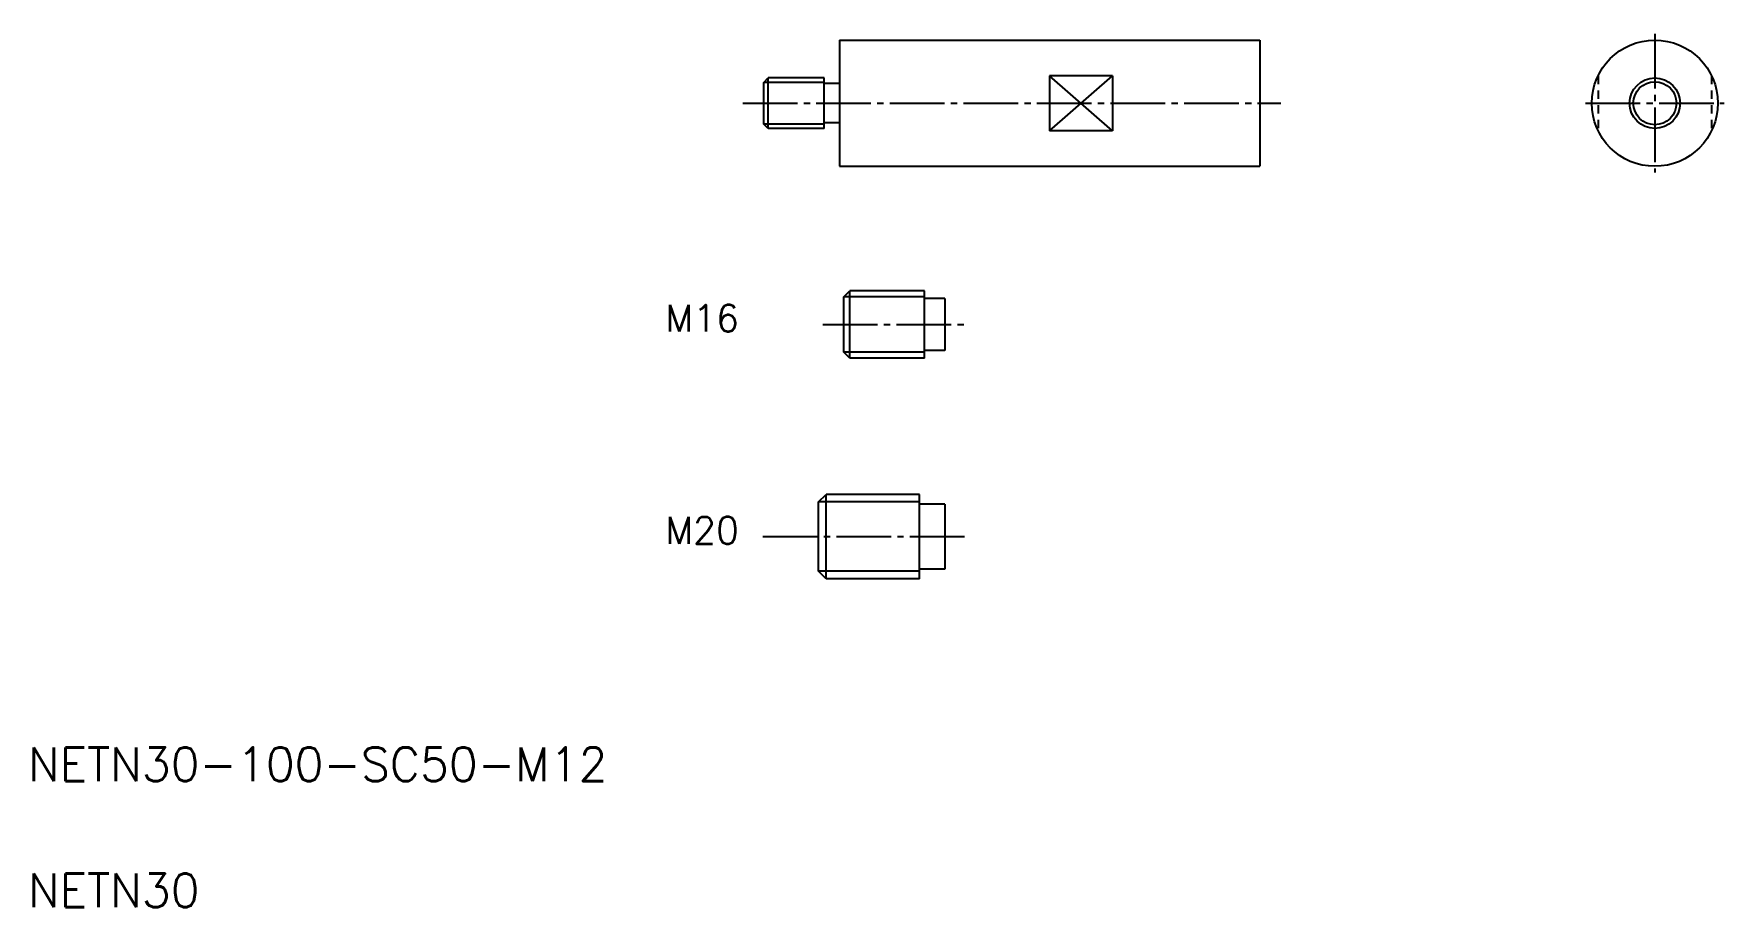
# Model space of a CAD drawing. Extents: x 21 to 424, y 20 to 228.
import ezdxf

# ---------------------------------------------------------------- set-up
doc = ezdxf.new("R2010")
doc.units = 0
doc.linetypes.add('CENTER', pattern=[17.5, 13, -1.5, 1.5, -1.5])
doc.linetypes.add('DASHED', pattern=[3.5, 2, -1.5])
doc.layers.get('0').update_dxf_attribs({"linetype": 'CONTINUOUS'})
doc.layers.add('CENTER', color=1, linetype='CENTER')
doc.styles.add('BIGFONT', font='txt.shx', dxfattribs={"height": 6.4, "bigfont": 'bigfont'})
doc.styles.get("Standard").update_dxf_attribs({"font": 'txt', "bigfont": 'BIGFONT'})

msp = doc.modelspace()

# ---------------------------------------------------------------- linework, layer by layer
at = {"color": 7, "linetype": 'CONTINUOUS'}
for p, q in [((213.03, 226.17), (313.03, 226.17)), ((213.03, 226.17), (213.03, 196.17)), ((313.03, 226.17), (313.03, 196.17)), ((195.03, 216.12), (196.08, 217.17)), ((209.43, 217.17), (196.08, 217.17)), ((196.08, 205.17), (196.08, 217.17)), ((209.43, 205.17), (209.43, 217.17)), ((263.03, 217.71), (263.03, 204.63)), ((278.03, 217.71), (263.03, 217.71)), ((278.03, 217.71), (278.03, 204.63)), ((195.03, 206.22), (195.03, 216.12)), ((213.03, 215.82), (209.43, 215.82)), ((196.08, 205.17), (195.03, 206.22)), ((209.43, 205.17), (196.08, 205.17)), ((213.03, 206.52), (209.43, 206.52)), ((278.03, 204.63), (263.03, 204.63)), ((213.03, 196.17), (313.03, 196.17)), ((214.09, 165.15), (215.49, 166.55)), ((214.09, 151.95), (214.09, 165.15)), ((215.49, 150.55), (215.49, 166.55)), ((233.29, 166.55), (215.49, 166.55)), ((233.29, 150.55), (233.29, 166.55)), ((238.09, 164.75), (233.29, 164.75)), ((238.09, 164.75), (238.09, 152.35)), ((215.49, 150.55), (214.09, 151.95)), ((233.29, 150.55), (215.49, 150.55)), ((238.09, 152.35), (233.29, 152.35)), ((208.09, 116.36), (209.84, 118.11)), ((232.09, 118.11), (209.84, 118.11)), ((209.84, 98.11), (209.84, 118.11)), ((232.09, 98.11), (232.09, 118.11)), ((208.09, 99.86), (208.09, 116.36)), ((238.09, 115.86), (232.09, 115.86)), ((238.09, 115.86), (238.09, 100.36)), ((209.84, 98.11), (208.09, 99.86)), ((232.09, 98.11), (209.84, 98.11)), ((238.09, 100.36), (232.09, 100.36))]:
    msp.add_line(p, q, dxfattribs=at)
at = {"color": 3, "linetype": 'CONTINUOUS'}
for p, q in [((263.03, 204.63), (278.03, 217.71)), ((278.03, 204.63), (263.03, 217.71)), ((209.43, 216.12), (195.03, 216.12)), ((209.43, 206.22), (195.03, 206.22)), ((233.29, 165.15), (214.09, 165.15)), ((233.29, 151.95), (214.09, 151.95)), ((232.09, 116.36), (208.09, 116.36)), ((232.09, 99.86), (208.09, 99.86))]:
    msp.add_line(p, q, dxfattribs=at)
at = {"color": 3, "linetype": 'DASHED'}
for p, q in [((393.52, 217.71), (393.52, 204.63)), ((420.52, 217.71), (420.52, 204.63))]:
    msp.add_line(p, q, dxfattribs=at)
at = {"color": 7, "linetype": 'CONTINUOUS'}
for radius in [15, 6]:
    msp.add_circle((407.02, 211.17), radius, dxfattribs=at)
at = {"color": 3, "linetype": 'CONTINUOUS'}
msp.add_circle((407.02, 211.17), 5.12, dxfattribs=at)
at = {"layer": 'CENTER', "color": 1, "linetype": 'CENTER'}
for p, q in [((407.02, 227.67), (407.02, 194.67)), ((190.03, 211.17), (318.03, 211.17)), ((390.52, 211.17), (423.52, 211.17)), ((209.09, 158.55), (243.09, 158.55)), ((194.81, 108.11), (243.09, 108.11))]:
    msp.add_line(p, q, dxfattribs=at)

# ---------------------------------------------------------------- texts
at = {"color": 7, "linetype": 'CONTINUOUS', "style": 'BIGFONT'}
for s, p in [('M16', (171.61, 156.85)), ('M20', (171.61, 106.41))]:
    msp.add_text(s, height=6.4, dxfattribs=at).set_placement(p)
at = {"color": 7, "linetype": 'CONTINUOUS'}
for s, p in [('NETN30-100-SC50-M12', (20, 50)), ('NETN30', (20, 20))]:
    msp.add_text(s, height=8, dxfattribs=at).set_placement(p)

doc.saveas('drawing.dxf')
